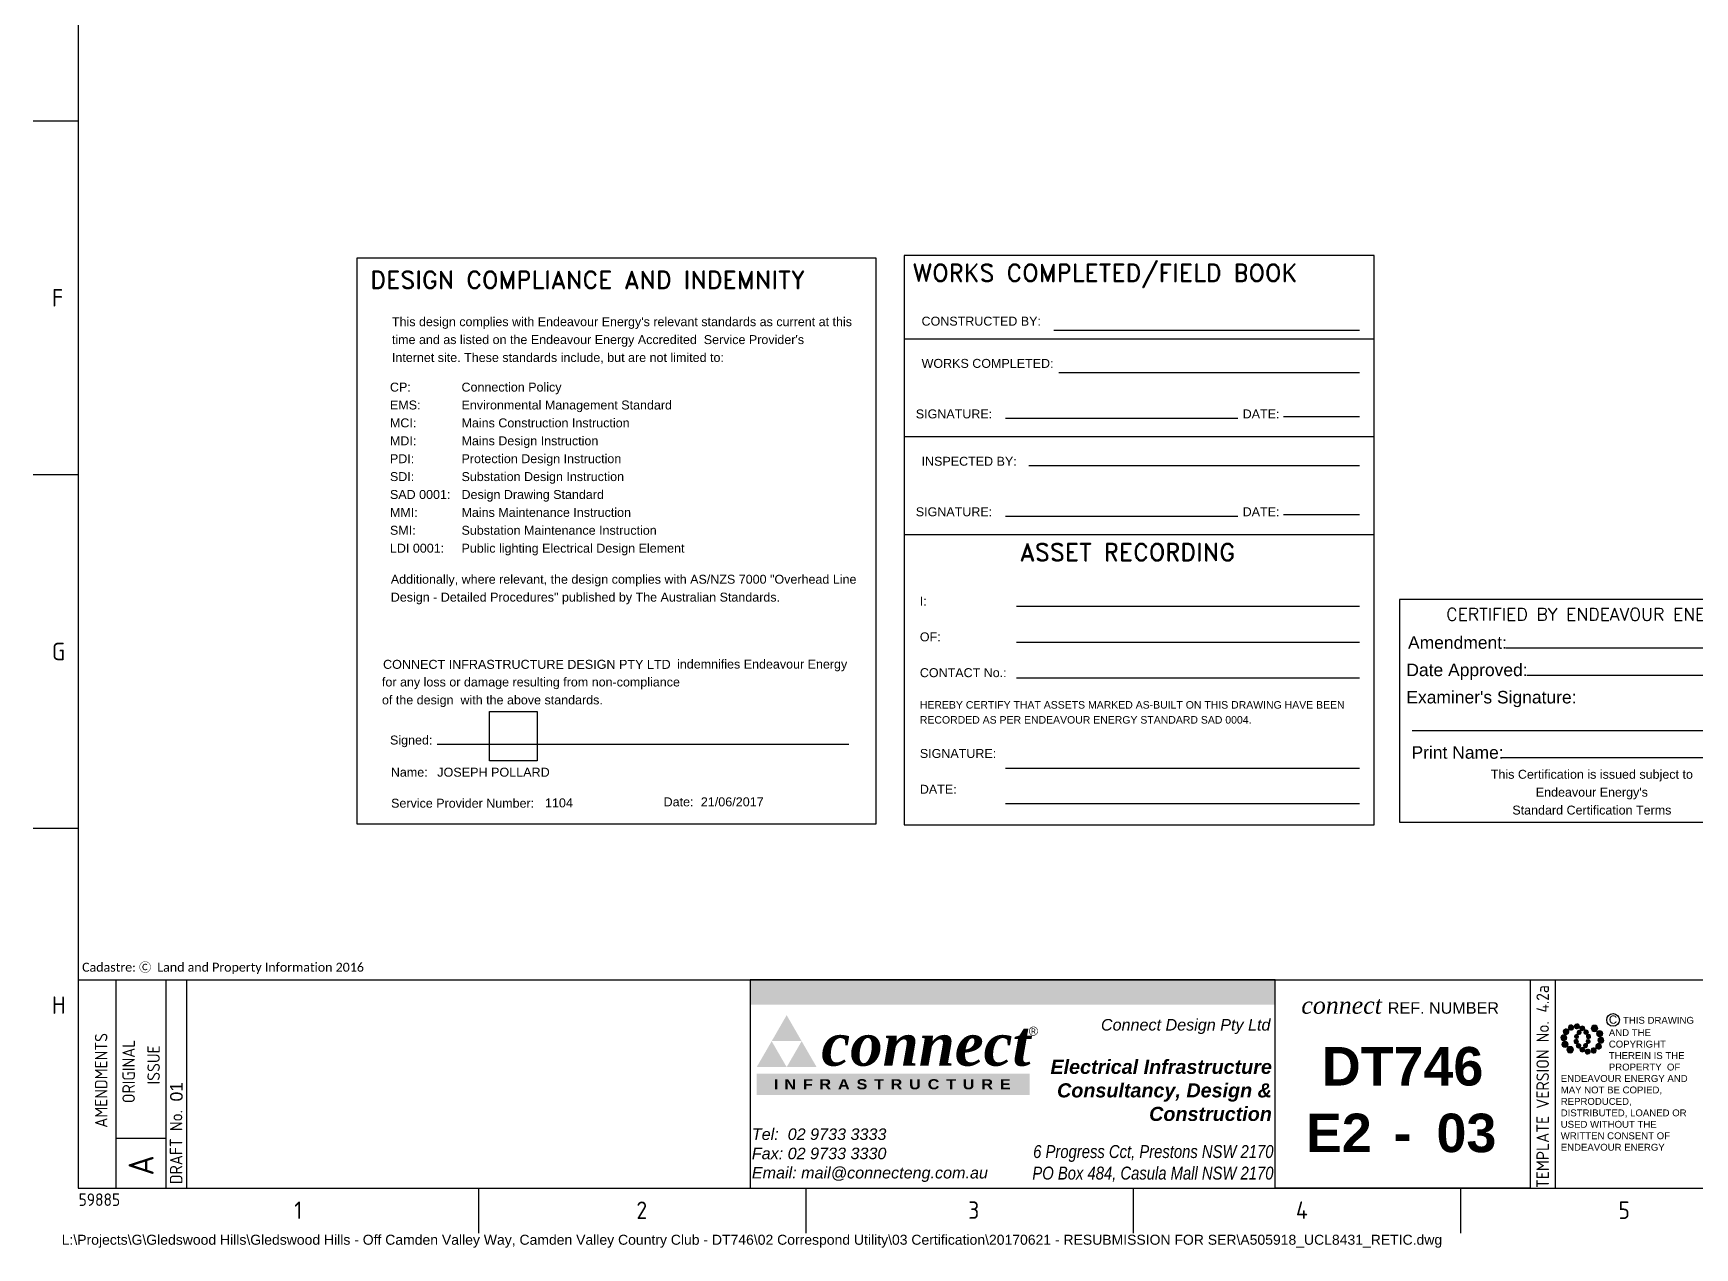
# Paper-space layout 'Sheet(2)' of a CAD drawing. Header units: metres, sheet in millimetres. Extents: x -18 to 816, y -3 to 586.
# Drawn here: x -17.6 to 314.9, y -3 to 240 of the extents above; entities that cross this region are included whole.
import ezdxf
from ezdxf.enums import TextEntityAlignment as Align

# ---------------------------------------------------------------- set-up
doc = ezdxf.new("R2010")
doc.units = ezdxf.units.M
doc.layers.get('0').update_dxf_attribs({"color": 6})
for name, color, linetype in [('_User Miscellaneous12', 7, 'Continuous'), ('Notes', 7, 'Continuous'), ('SupportsUG_SP_EXT', 7, 'Continuous')]:
    doc.layers.add(name, color=color, linetype=linetype)
doc.styles.add('ABlkR8pt', font='', dxfattribs={"height": 2.0202})
doc.styles.add('ANI10pt', font='ARIALNI.TTF', dxfattribs={"height": 2.5863})
doc.styles.add('AR07pt', font='arial.ttf', dxfattribs={"height": 1.7978})
doc.styles.add('AR09pt', font='arial.ttf', dxfattribs={"height": 2.3115})
doc.styles.add('ARB30pt', font='arialbd.ttf', dxfattribs={"height": 7.705})
doc.styles.add('ARBI11pt', font='arialbi.ttf', dxfattribs={"height": 2.8252})
doc.styles.add('ARI09pt', font='ariali.ttf', dxfattribs={"height": 2.3115})
doc.styles.add('ARIAL', font='arial.ttf', dxfattribs={"height": 2})
doc.styles.add('Elec', font='romand__.ttf')
doc.styles.add('iecISOCP', font='isocp.shx')
doc.styles.get("Standard").update_dxf_attribs({"font": 'arial.ttf'})
doc.styles.add('TNRBI36pt', font='timesbi.ttf', dxfattribs={"height": 8.601})
doc.styles.add('TNRI14pt', font='timesi.ttf', dxfattribs={"height": 3.4292})
doc.styles.get('ABlkR8pt').set_extended_font_data('Arial Black')
picture_1 = doc.add_image_def('image1.jpg', size_in_pixel=(208, 214))

# ---------------------------------------------------------------- blocks, each defined once
blk = doc.blocks.new('A$C30A46249')
at = {"color": 7, "lineweight": -3, "insert": (6.92, 4.97), "char_height": 1.79, "attachment_point": 7, "line_spacing_factor": 1.2}
blk.add_mtext('{\\fCalibri|b0|i0|c0|p34;\\C256;Cadastre: \\fMS Gothic|b0|i0|c128|p49;\\C250;\\c2236962;Ⓒ\\fMS Gothic|b0|i0|c0|p49; \\fCalibri|b0|i0|c0|p34;\\C256;Land and Property Information 2016}', dxfattribs=at)
blk = doc.blocks.new('EE_LOGO_SMALL')
at = {"layer": 'Notes'}
h = blk.add_hatch(color=256, dxfattribs=at)
edge = h.paths.add_edge_path()
edge.add_spline(control_points=[(-8.41, 1.95), (-9.16, 1.99), (-9.8, 1.42), (-9.84, 0.67), (-9.89, -0.07), (-9.31, -0.71), (-8.56, -0.75), (-7.82, -0.8), (-7.18, -0.23), (-7.14, 0.52), (-7.09, 1.27), (-7.66, 1.91), (-8.41, 1.95)], knot_values=[0, 0, 0, 0, 1, 1, 1, 2, 2, 2, 3, 3, 3, 4, 4, 4, 4], degree=3, periodic=0)
h = blk.add_hatch(color=256, dxfattribs=at)
edge = h.paths.add_edge_path()
edge.add_spline(control_points=[(-6.81, 4.47), (-7.42, 4.82), (-8.21, 4.62), (-8.57, 4), (-8.92, 3.39), (-8.72, 2.6), (-8.1, 2.25), (-7.49, 1.89), (-6.7, 2.09), (-6.34, 2.71), (-5.98, 3.32), (-6.19, 4.11), (-6.81, 4.47)], knot_values=[0, 0, 0, 0, 1, 1, 1, 2, 2, 2, 3, 3, 3, 4, 4, 4, 4], degree=3, periodic=0)
h = blk.add_hatch(color=256, dxfattribs=at)
edge = h.paths.add_edge_path()
edge.add_spline(control_points=[(-4.19, 5.89), (-4.56, 6.46), (-5.32, 6.62), (-5.88, 6.26), (-6.45, 5.89), (-6.61, 5.13), (-6.25, 4.56), (-5.88, 4), (-5.13, 3.83), (-4.56, 4.2), (-3.99, 4.56), (-3.82, 5.32), (-4.19, 5.89)], knot_values=[0, 0, 0, 0, 1, 1, 1, 2, 2, 2, 3, 3, 3, 4, 4, 4, 4], degree=3, periodic=0)
h = blk.add_hatch(color=256, dxfattribs=at)
edge = h.paths.add_edge_path()
edge.add_spline(control_points=[(-2.5, 2.07), (-3.02, 2.18), (-3.52, 1.86), (-3.63, 1.35), (-3.74, 0.84), (-3.41, 0.33), (-2.91, 0.22), (-2.39, 0.11), (-1.89, 0.43), (-1.78, 0.95), (-1.67, 1.46), (-1.99, 1.96), (-2.5, 2.07)], knot_values=[0, 0, 0, 0, 1, 1, 1, 2, 2, 2, 3, 3, 3, 4, 4, 4, 4], degree=3, periodic=0)
h = blk.add_hatch(color=256, dxfattribs=at)
edge = h.paths.add_edge_path()
edge.add_spline(control_points=[(-1.35, 5.88), (-1.41, 6.52), (-1.98, 6.98), (-2.62, 6.92), (-3.26, 6.85), (-3.72, 6.28), (-3.66, 5.65), (-3.6, 5.01), (-3.03, 4.54), (-2.39, 4.61), (-1.75, 4.67), (-1.28, 5.24), (-1.35, 5.88)], knot_values=[0, 0, 0, 0, 1, 1, 1, 2, 2, 2, 3, 3, 3, 4, 4, 4, 4], degree=3, periodic=0)
h = blk.add_hatch(color=256, dxfattribs=at)
edge = h.paths.add_edge_path()
edge.add_spline(control_points=[(1.01, 4.87), (1.01, 4.27), (0.53, 3.79), (-0.07, 3.79), (-0.67, 3.79), (-1.16, 4.27), (-1.16, 4.87), (-1.16, 5.47), (-0.67, 5.96), (-0.07, 5.96), (0.53, 5.96), (1.01, 5.47), (1.01, 4.87)], knot_values=[0, 0, 0, 0, 1, 1, 1, 2, 2, 2, 3, 3, 3, 4, 4, 4, 4], degree=3, periodic=0)
edge = h.paths.add_edge_path()
edge.add_spline(control_points=[(-1.36, 3.98), (-1.87, 4.09), (-2.38, 3.77), (-2.49, 3.26), (-2.6, 2.75), (-2.27, 2.24), (-1.76, 2.13), (-1.25, 2.02), (-0.75, 2.35), (-0.64, 2.86), (-0.53, 3.37), (-0.85, 3.87), (-1.36, 3.98)], knot_values=[0, 0, 0, 0, 1, 1, 1, 2, 2, 2, 3, 3, 3, 4, 4, 4, 4], degree=3, periodic=0)
h = blk.add_hatch(color=256, dxfattribs=at)
edge = h.paths.add_edge_path()
edge.add_spline(control_points=[(2.33, 2.37), (2.77, 2.76), (2.8, 3.42), (2.42, 3.85), (2.03, 4.29), (1.37, 4.32), (0.94, 3.94), (0.51, 3.55), (0.47, 2.89), (0.85, 2.46), (1.24, 2.03), (1.9, 1.99), (2.33, 2.37)], knot_values=[0, 0, 0, 0, 1, 1, 1, 2, 2, 2, 3, 3, 3, 4, 4, 4, 4], degree=3, periodic=0)
edge = h.paths.add_edge_path()
edge.add_spline(control_points=[(1.01, 4.87), (1.01, 4.27), (0.53, 3.79), (-0.07, 3.79), (-0.67, 3.79), (-1.16, 4.27), (-1.16, 4.87), (-1.16, 5.47), (-0.67, 5.96), (-0.07, 5.96), (0.53, 5.96), (1.01, 5.47), (1.01, 4.87)], knot_values=[0, 0, 0, 0, 1, 1, 1, 2, 2, 2, 3, 3, 3, 4, 4, 4, 4], degree=3, periodic=0)
h = blk.add_hatch(color=256, dxfattribs=at)
edge = h.paths.add_edge_path()
edge.add_spline(control_points=[(1.01, 4.87), (1.01, 4.27), (0.53, 3.79), (-0.07, 3.79), (-0.67, 3.79), (-1.16, 4.27), (-1.16, 4.87), (-1.16, 5.47), (-0.67, 5.96), (-0.07, 5.96), (0.53, 5.96), (1.01, 5.47), (1.01, 4.87)], knot_values=[0, 0, 0, 0, 1, 1, 1, 2, 2, 2, 3, 3, 3, 4, 4, 4, 4], degree=3, periodic=0)
edge = h.paths.add_edge_path(flags=16)
edge.add_spline(control_points=[(1.01, 4.87), (1.01, 4.27), (0.53, 3.79), (-0.07, 3.79), (-0.67, 3.79), (-1.16, 4.27), (-1.16, 4.87), (-1.16, 5.47), (-0.67, 5.96), (-0.07, 5.96), (0.53, 5.96), (1.01, 5.47), (1.01, 4.87)], knot_values=[0, 0, 0, 0, 1, 1, 1, 2, 2, 2, 3, 3, 3, 4, 4, 4, 4], degree=3, periodic=0)
h = blk.add_hatch(color=256, dxfattribs=at)
edge = h.paths.add_edge_path()
edge.add_spline(control_points=[(2.98, 0.19), (3.52, 0.33), (3.83, 0.88), (3.69, 1.41), (3.55, 1.94), (3.01, 2.26), (2.48, 2.12), (1.95, 1.98), (1.63, 1.43), (1.77, 0.9), (1.91, 0.37), (2.45, 0.05), (2.98, 0.19)], knot_values=[0, 0, 0, 0, 1, 1, 1, 2, 2, 2, 3, 3, 3, 4, 4, 4, 4], degree=3, periodic=0)
h = blk.add_hatch(color=256, dxfattribs=at)
edge = h.paths.add_edge_path()
edge.add_spline(control_points=[(6.99, 4.87), (6.99, 4.04), (6.32, 3.36), (5.48, 3.36), (4.65, 3.36), (3.97, 4.04), (3.97, 4.87), (3.97, 5.71), (4.65, 6.38), (5.48, 6.38), (6.32, 6.38), (6.99, 5.71), (6.99, 4.87)], knot_values=[0, 0, 0, 0, 1, 1, 1, 2, 2, 2, 3, 3, 3, 4, 4, 4, 4], degree=3, periodic=0)
h = blk.add_hatch(color=256, dxfattribs=at)
edge = h.paths.add_edge_path()
edge.add_spline(control_points=[(8.37, 1.14), (9.1, 1.46), (9.42, 2.3), (9.11, 3.02), (8.79, 3.74), (7.95, 4.07), (7.23, 3.75), (6.51, 3.43), (6.18, 2.59), (6.49, 1.87), (6.81, 1.15), (7.65, 0.82), (8.37, 1.14)], knot_values=[0, 0, 0, 0, 1, 1, 1, 2, 2, 2, 3, 3, 3, 4, 4, 4, 4], degree=3, periodic=0)
h = blk.add_hatch(color=256, dxfattribs=at)
edge = h.paths.add_edge_path()
edge.add_spline(control_points=[(8.27, -1.91), (9.01, -1.95), (9.65, -1.38), (9.69, -0.63), (9.74, 0.12), (9.17, 0.75), (8.42, 0.8), (7.67, 0.84), (7.03, 0.27), (6.99, -0.48), (6.95, -1.22), (7.52, -1.87), (8.27, -1.91)], knot_values=[0, 0, 0, 0, 1, 1, 1, 2, 2, 2, 3, 3, 3, 4, 4, 4, 4], degree=3, periodic=0)
h = blk.add_hatch(color=256, dxfattribs=at)
edge = h.paths.add_edge_path()
edge.add_spline(control_points=[(-8.52, -1.1), (-9.24, -1.42), (-9.57, -2.26), (-9.25, -2.98), (-8.94, -3.7), (-8.09, -4.03), (-7.37, -3.71), (-6.65, -3.39), (-6.33, -2.55), (-6.64, -1.83), (-6.96, -1.11), (-7.8, -0.78), (-8.52, -1.1)], knot_values=[0, 0, 0, 0, 1, 1, 1, 2, 2, 2, 3, 3, 3, 4, 4, 4, 4], degree=3, periodic=0)
h = blk.add_hatch(color=256, dxfattribs=at)
edge = h.paths.add_edge_path()
edge.add_spline(control_points=[(-7.14, -4.83), (-7.14, -4), (-6.46, -3.32), (-5.63, -3.32), (-4.8, -3.32), (-4.12, -4), (-4.12, -4.83), (-4.12, -5.67), (-4.8, -6.34), (-5.63, -6.34), (-6.46, -6.34), (-7.14, -5.67), (-7.14, -4.83)], knot_values=[0, 0, 0, 0, 1, 1, 1, 2, 2, 2, 3, 3, 3, 4, 4, 4, 4], degree=3, periodic=0)
h = blk.add_hatch(color=256, dxfattribs=at)
edge = h.paths.add_edge_path()
edge.add_spline(control_points=[(-3.13, -0.15), (-3.66, -0.29), (-3.98, -0.84), (-3.84, -1.37), (-3.7, -1.9), (-3.15, -2.22), (-2.62, -2.08), (-2.09, -1.94), (-1.78, -1.39), (-1.91, -0.86), (-2.06, -0.33), (-2.6, -0.01), (-3.13, -0.15)], knot_values=[0, 0, 0, 0, 1, 1, 1, 2, 2, 2, 3, 3, 3, 4, 4, 4, 4], degree=3, periodic=0)
h = blk.add_hatch(color=256, dxfattribs=at)
edge = h.paths.add_edge_path()
edge.add_spline(control_points=[(-2.48, -2.33), (-2.91, -2.72), (-2.95, -3.38), (-2.56, -3.81), (-2.18, -4.24), (-1.52, -4.28), (-1.08, -3.9), (-0.65, -3.51), (-0.62, -2.85), (-1, -2.42), (-1.39, -1.98), (-2.05, -1.95), (-2.48, -2.33)], knot_values=[0, 0, 0, 0, 1, 1, 1, 2, 2, 2, 3, 3, 3, 4, 4, 4, 4], degree=3, periodic=0)
h = blk.add_hatch(color=256, dxfattribs=at)
edge = h.paths.add_edge_path()
edge.add_spline(control_points=[(-1.16, -4.83), (-1.16, -4.23), (-0.67, -3.74), (-0.07, -3.74), (0.53, -3.74), (1.01, -4.23), (1.01, -4.83), (1.01, -5.43), (0.53, -5.92), (-0.07, -5.92), (-0.67, -5.92), (-1.16, -5.43), (-1.16, -4.83)], knot_values=[0, 0, 0, 0, 1, 1, 1, 2, 2, 2, 3, 3, 3, 4, 4, 4, 4], degree=3, periodic=0)
h = blk.add_hatch(color=256, dxfattribs=at)
edge = h.paths.add_edge_path()
edge.add_spline(control_points=[(1.22, -3.94), (1.73, -4.05), (2.23, -3.73), (2.34, -3.22), (2.45, -2.71), (2.13, -2.2), (1.62, -2.09), (1.11, -1.98), (0.6, -2.3), (0.49, -2.81), (0.38, -3.32), (0.71, -3.83), (1.22, -3.94)], knot_values=[0, 0, 0, 0, 1, 1, 1, 2, 2, 2, 3, 3, 3, 4, 4, 4, 4], degree=3, periodic=0)
h = blk.add_hatch(color=256, dxfattribs=at)
edge = h.paths.add_edge_path()
edge.add_spline(control_points=[(1.2, -5.84), (1.27, -6.47), (1.84, -6.94), (2.47, -6.87), (3.11, -6.81), (3.58, -6.24), (3.51, -5.6), (3.45, -4.96), (2.88, -4.5), (2.24, -4.56), (1.6, -4.63), (1.13, -5.2), (1.2, -5.84)], knot_values=[0, 0, 0, 0, 1, 1, 1, 2, 2, 2, 3, 3, 3, 4, 4, 4, 4], degree=3, periodic=0)
h = blk.add_hatch(color=256, dxfattribs=at)
edge = h.paths.add_edge_path()
edge.add_spline(control_points=[(2.36, -2.03), (2.87, -2.14), (3.37, -1.81), (3.48, -1.3), (3.59, -0.79), (3.27, -0.29), (2.76, -0.18), (2.25, -0.07), (1.74, -0.39), (1.63, -0.9), (1.52, -1.41), (1.85, -1.92), (2.36, -2.03)], knot_values=[0, 0, 0, 0, 1, 1, 1, 2, 2, 2, 3, 3, 3, 4, 4, 4, 4], degree=3, periodic=0)
h = blk.add_hatch(color=256, dxfattribs=at)
edge = h.paths.add_edge_path()
edge.add_spline(control_points=[(4.05, -5.84), (4.41, -6.41), (5.17, -6.58), (5.73, -6.21), (6.3, -5.85), (6.46, -5.09), (6.1, -4.52), (5.73, -3.95), (4.98, -3.79), (4.41, -4.16), (3.84, -4.52), (3.68, -5.28), (4.05, -5.84)], knot_values=[0, 0, 0, 0, 1, 1, 1, 2, 2, 2, 3, 3, 3, 4, 4, 4, 4], degree=3, periodic=0)
h = blk.add_hatch(color=256, dxfattribs=at)
edge = h.paths.add_edge_path()
edge.add_spline(control_points=[(6.66, -4.43), (7.27, -4.78), (8.06, -4.58), (8.42, -3.96), (8.78, -3.35), (8.57, -2.56), (7.96, -2.2), (7.34, -1.84), (6.55, -2.05), (6.2, -2.66), (5.84, -3.28), (6.04, -4.07), (6.66, -4.43)], knot_values=[0, 0, 0, 0, 1, 1, 1, 2, 2, 2, 3, 3, 3, 4, 4, 4, 4], degree=3, periodic=0)
at = {"layer": 'Notes', "lineweight": 0}
for points in [[(1.85, 2.13), (1.85, 2.13)], [(-1.99, -2.08), (-1.99, -2.08)]]:
    blk.add_lwpolyline(points, dxfattribs=at)
for points in [[(-8.41, 1.95), (-9.16, 1.99), (-9.8, 1.42), (-9.84, 0.67), (-9.89, -0.07), (-9.31, -0.71), (-8.56, -0.75), (-7.82, -0.8), (-7.18, -0.23), (-7.14, 0.52), (-7.09, 1.27), (-7.66, 1.91), (-8.41, 1.95)], [(-6.81, 4.47), (-7.42, 4.82), (-8.21, 4.62), (-8.57, 4), (-8.92, 3.39), (-8.72, 2.6), (-8.1, 2.25), (-7.49, 1.89), (-6.7, 2.09), (-6.34, 2.71), (-5.98, 3.32), (-6.19, 4.11), (-6.81, 4.47)], [(-4.19, 5.89), (-4.56, 6.46), (-5.32, 6.62), (-5.88, 6.26), (-6.45, 5.89), (-6.61, 5.13), (-6.25, 4.56), (-5.88, 4), (-5.13, 3.83), (-4.56, 4.2), (-3.99, 4.56), (-3.82, 5.32), (-4.19, 5.89)], [(-2.5, 2.07), (-3.02, 2.18), (-3.52, 1.86), (-3.63, 1.35), (-3.74, 0.84), (-3.41, 0.33), (-2.91, 0.22), (-2.39, 0.11), (-1.89, 0.43), (-1.78, 0.95), (-1.67, 1.46), (-1.99, 1.96), (-2.5, 2.07)], [(-1.35, 5.88), (-1.41, 6.52), (-1.98, 6.98), (-2.62, 6.92), (-3.26, 6.85), (-3.72, 6.28), (-3.66, 5.65), (-3.6, 5.01), (-3.03, 4.54), (-2.39, 4.61), (-1.75, 4.67), (-1.28, 5.24), (-1.35, 5.88)], [(-1.36, 3.98), (-1.87, 4.09), (-2.38, 3.77), (-2.49, 3.26), (-2.6, 2.75), (-2.27, 2.24), (-1.76, 2.13), (-1.25, 2.02), (-0.75, 2.35), (-0.64, 2.86), (-0.53, 3.37), (-0.85, 3.87), (-1.36, 3.98)], [(1.01, 4.87), (1.01, 4.27), (0.53, 3.79), (-0.07, 3.79), (-0.67, 3.79), (-1.16, 4.27), (-1.16, 4.87), (-1.16, 5.47), (-0.67, 5.96), (-0.07, 5.96), (0.53, 5.96), (1.01, 5.47), (1.01, 4.87)], [(1.01, 4.87), (1.01, 4.27), (0.53, 3.79), (-0.07, 3.79), (-0.67, 3.79), (-1.16, 4.27), (-1.16, 4.87), (-1.16, 5.47), (-0.67, 5.96), (-0.07, 5.96), (0.53, 5.96), (1.01, 5.47), (1.01, 4.87)], [(2.33, 2.37), (2.77, 2.76), (2.8, 3.42), (2.42, 3.85), (2.03, 4.29), (1.37, 4.32), (0.94, 3.94), (0.51, 3.55), (0.47, 2.89), (0.85, 2.46), (1.24, 2.03), (1.9, 1.99), (2.33, 2.37)], [(2.98, 0.19), (3.52, 0.33), (3.83, 0.88), (3.69, 1.41), (3.55, 1.94), (3.01, 2.26), (2.48, 2.12), (1.95, 1.98), (1.63, 1.43), (1.77, 0.9), (1.91, 0.37), (2.45, 0.05), (2.98, 0.19)], [(6.99, 4.87), (6.99, 4.04), (6.32, 3.36), (5.48, 3.36), (4.65, 3.36), (3.97, 4.04), (3.97, 4.87), (3.97, 5.71), (4.65, 6.38), (5.48, 6.38), (6.32, 6.38), (6.99, 5.71), (6.99, 4.87)], [(8.37, 1.14), (9.1, 1.46), (9.42, 2.3), (9.11, 3.02), (8.79, 3.74), (7.95, 4.07), (7.23, 3.75), (6.51, 3.43), (6.18, 2.59), (6.49, 1.87), (6.81, 1.15), (7.65, 0.82), (8.37, 1.14)], [(8.27, -1.91), (9.01, -1.95), (9.65, -1.38), (9.69, -0.63), (9.74, 0.12), (9.17, 0.75), (8.42, 0.8), (7.67, 0.84), (7.03, 0.27), (6.99, -0.48), (6.95, -1.22), (7.52, -1.87), (8.27, -1.91)], [(-8.52, -1.1), (-9.24, -1.42), (-9.57, -2.26), (-9.25, -2.98), (-8.94, -3.7), (-8.09, -4.03), (-7.37, -3.71), (-6.65, -3.39), (-6.33, -2.55), (-6.64, -1.83), (-6.96, -1.11), (-7.8, -0.78), (-8.52, -1.1)], [(-7.14, -4.83), (-7.14, -4), (-6.46, -3.32), (-5.63, -3.32), (-4.8, -3.32), (-4.12, -4), (-4.12, -4.83), (-4.12, -5.67), (-4.8, -6.34), (-5.63, -6.34), (-6.46, -6.34), (-7.14, -5.67), (-7.14, -4.83)], [(-3.13, -0.15), (-3.66, -0.29), (-3.98, -0.84), (-3.84, -1.37), (-3.7, -1.9), (-3.15, -2.22), (-2.62, -2.08), (-2.09, -1.94), (-1.78, -1.39), (-1.91, -0.86), (-2.06, -0.33), (-2.6, -0.01), (-3.13, -0.15)], [(-2.48, -2.33), (-2.91, -2.72), (-2.95, -3.38), (-2.56, -3.81), (-2.18, -4.24), (-1.52, -4.28), (-1.08, -3.9), (-0.65, -3.51), (-0.62, -2.85), (-1, -2.42), (-1.39, -1.98), (-2.05, -1.95), (-2.48, -2.33)], [(-1.16, -4.83), (-1.16, -4.23), (-0.67, -3.74), (-0.07, -3.74), (0.53, -3.74), (1.01, -4.23), (1.01, -4.83), (1.01, -5.43), (0.53, -5.92), (-0.07, -5.92), (-0.67, -5.92), (-1.16, -5.43), (-1.16, -4.83)], [(1.22, -3.94), (1.73, -4.05), (2.23, -3.73), (2.34, -3.22), (2.45, -2.71), (2.13, -2.2), (1.62, -2.09), (1.11, -1.98), (0.6, -2.3), (0.49, -2.81), (0.38, -3.32), (0.71, -3.83), (1.22, -3.94)], [(1.2, -5.84), (1.27, -6.47), (1.84, -6.94), (2.47, -6.87), (3.11, -6.81), (3.58, -6.24), (3.51, -5.6), (3.45, -4.96), (2.88, -4.5), (2.24, -4.56), (1.6, -4.63), (1.13, -5.2), (1.2, -5.84)], [(2.36, -2.03), (2.87, -2.14), (3.37, -1.81), (3.48, -1.3), (3.59, -0.79), (3.27, -0.29), (2.76, -0.18), (2.25, -0.07), (1.74, -0.39), (1.63, -0.9), (1.52, -1.41), (1.85, -1.92), (2.36, -2.03)], [(4.05, -5.84), (4.41, -6.41), (5.17, -6.58), (5.73, -6.21), (6.3, -5.85), (6.46, -5.09), (6.1, -4.52), (5.73, -3.95), (4.98, -3.79), (4.41, -4.16), (3.84, -4.52), (3.68, -5.28), (4.05, -5.84)], [(6.66, -4.43), (7.27, -4.78), (8.06, -4.58), (8.42, -3.96), (8.78, -3.35), (8.57, -2.56), (7.96, -2.2), (7.34, -1.84), (6.55, -2.05), (6.2, -2.66), (5.84, -3.28), (6.04, -4.07), (6.66, -4.43)]]:
    blk.add_open_spline(points, degree=3, knots=[0, 0, 0, 0, 1, 1, 1, 2, 2, 2, 3, 3, 3, 4, 4, 4, 4], dxfattribs=at)
blk = doc.blocks.new('EE_COPYRIGHT_A1')
at = {"layer": 'Notes'}
blk.add_circle((9.53, -0.82), 1.15, dxfattribs=at)
at = {"xscale": 0.4, "yscale": 0.4, "zscale": 0.4}
blk.add_blockref('EE_LOGO_SMALL', (3.96, -4.29), dxfattribs=at)
at = {"layer": 'Notes', "insert": (0, 0), "char_height": 1.25, "width": 24.1208, "attachment_point": 1, "style": 'ARIAL'}
blk.add_mtext('\\pt8.75;               ^I{\\H1.2x;C } THIS DRAWING\\P\\pi-8.75,l8.75,t8.75,20;       ^IAND THE ^I\\P\\pi0,t8.75;COPYRIGHT\\P\\pi-8.75,t1.25,8.75;^I^ITHEREIN IS THE PROPERTY  OF \\P\\pi0,l0,t1.25;ENDEAVOUR ENERGY AND MAY NOT BE COPIED, REPRODUCED, DISTRIBUTED, LOANED OR USED WITHOUT THE WRITTEN CONSENT OF ENDEAVOUR ENERGY', dxfattribs=at)
blk = doc.blocks.new('A1_FRAME_TITLE')
at = {"layer": 'Notes', "linetype": 'Continuous'}
for p, q in [((9, 574.39), (9, 5.97)), ((9, 219.43), (0, 219.43)), ((9, 148.68), (0, 148.68)), ((9, 77.93), (0, 77.93)), ((16.59, 5.97), (16.59, 47.62)), ((26.59, 5.97), (26.59, 47.62)), ((30.74, 5.98), (30.74, 47.62)), ((299.54, 47.62), (299.54, 5.97)), ((304.54, 47.62), (304.54, 5.97)), ((16.59, 15.97), (26.59, 15.97)), ((89.14, -3.03), (89.14, 5.97)), ((154.65, -3.03), (154.65, 5.97)), ((220.16, -3.03), (220.16, 5.97)), ((285.67, -3.03), (285.67, 5.97))]:
    blk.add_line(p, q, dxfattribs=at)
at = {"layer": 'Notes', "linetype": 'Continuous', "flags": 128}
for points in [[(9, 47.62), (123.8, 47.62)], [(123.8, 47.62), (824.37, 47.62)], [(9, 5.97), (123.8, 5.97)], [(123.8, 5.97), (824.37, 5.97)]]:
    blk.add_lwpolyline(points, dxfattribs=at)
at = {"layer": 'Notes', "xscale": 1.1, "yscale": 1.1, "zscale": 1.1}
blk.add_blockref('EE_COPYRIGHT_A1', (305.65, 40.49), dxfattribs=at)
at = {"layer": 'Notes', "style": 'iecISOCP'}
for s, p in [('F', (3.74, 182.31)), ('G', (3.74, 111.56)), ('H', (3.74, 40.81)), ('1', (52.24, -0.22)), ('2', (120.7, -0.22)), ('3', (187.09, -0.2)), ('4', (252.67, -0.22)), ('5', (317.21, -0.22))]:
    blk.add_text(s, height=3.5, dxfattribs=at).set_placement(p)
for s, height, p in [('AMENDMENTS', 2.5, (14.84, 18.02)), ('ORIGINAL', 2.5, (20.34, 22.94)), ('ISSUE', 2.5, (25.34, 26.69)), ('DRAFT No.', 2.5, (29.84, 6.74)), ('A', 5, (24.09, 8.47))]:
    blk.add_text(s, height=height, rotation=90, dxfattribs=at).set_placement(p)
blk.add_text('TEMPLATE VERSION No.', height=2.5, rotation=90, dxfattribs=at).set_placement((302.04, 5.97), align=Align.MIDDLE_LEFT)
at = {"layer": 'Notes', "style": 'iecISOCP', "flags": 8}
blk.add_attdef('VERSION_NO', text='', height=2.5, rotation=90, dxfattribs=at).set_placement((302.04, 43.81), align=Align.MIDDLE_CENTER)
at = {"layer": 'Notes'}
blk.add_attdef('DRAFT_NUM', (29.9, 23.29), '', height=2.5, rotation=90, dxfattribs=at)
at = {"layer": 'Notes', "style": 'iecISOCP'}
for tag, p in [('CAP_NO', (513.19, 43.46)), ('IE_NUM', (513.05, 37.81)), ('REF_No_1', (335.24, 32.31)), ('REF_1', (362.52, 32.31)), ('GEN_WO', (441.71, 31.76)), ('HV_SWITCH', (513.46, 32.16)), ('REF_No_2', (335.24, 26.31)), ('REF_2', (362.52, 26.31)), ('OH_WO', (441.71, 25.81)), ('UBD_REF', (513.05, 25.83)), ('REF_No_3', (335.24, 20.31)), ('REF_3', (362.52, 20.31)), ('UG_WO', (441.71, 20.05)), ('GIS_MAP_No', (513.05, 20.04)), ('REF_No_4', (335.24, 14.31)), ('REF_4', (362.52, 14.31)), ('HV_OP_DIAG', (513.33, 14.2)), ('SUB_WO', (441.71, 13.81)), ('LGA', (512.95, 7.78)), ('ExportID', (9.08, 2.39))]:
    blk.add_attdef(tag, p, '', height=2.5, dxfattribs=at)
for tag, height, p in [('T1', 3.5, (684.37, 39.47)), ('T2', 3.5, (684.37, 34.35)), ('scale', 2.5, (567.76, 33.27)), ('T3', 3.5, (684.37, 28.92)), ('DRAWN', 2.5, (567.76, 24.93)), ('T4', 3.5, (684.37, 23.66)), ('T5', 3.5, (684.37, 18.23)), ('REV', 5, (820.05, 17.1)), ('DATE', 2.5, (567.76, 16.88)), ('T6', 3.5, (684.37, 12.97)), ('CHD', 2.5, (567.76, 8.37)), ('DESIGN', 2.5, (605.62, 9.15))]:
    blk.add_attdef(tag, text='', height=height, dxfattribs=at).set_placement(p, align=Align.CENTER)
blk.add_attdef('NUM', text='', height=7, dxfattribs=at).set_placement((792.37, 20.12), align=Align.MIDDLE_CENTER)
for tag, p in [('NS', (790.71, 8.12)), ('SHTS', (805.41, 8.12))]:
    blk.add_attdef(tag, text='', height=2.5, dxfattribs=at).set_placement(p, align=Align.MIDDLE)
at = {"layer": 'Notes', "style": 'iecISOCP', "flags": 1}
for tag, p in [('ProjectType', (14.17, -26.8)), ('ProjectNumber', (23.56, -26.82)), ('DrawingNumber', (35.51, -26.8)), ('ProjectDescription', (47.56, -26.83)), ('ExportDate', (60.28, -26.79)), ('ExportUserName', (69.15, -26.8)), ('DesignerCompanyName', (81.48, -26.79)), ('ExportAreaOfInterest', (97.1, -26.81)), ('GIS_SUCCESS', (112, -26.78)), ('CAD_SUCCESS', (121.79, -26.78)), ('DEPOTCODE', (132.11, -26.88)), ('ExportCategories', (140.08, -26.8)), ('Comments', (154.38, -26.88))]:
    blk.add_attdef(tag, p, '', height=1, dxfattribs=at)
blk = doc.blocks.new('Logo_Connect_EE')
at = {"true_color": 0x800000}
for points in [[(-51.05, -5), (-51.05, 0), (-156.05, 0), (-156.05, -5)], [(-100.16, -23.03), (-100.16, -18.76), (-154.78, -18.76), (-154.78, -23.03)]]:
    blk.add_hatch(color=16, dxfattribs=at).paths.add_polyline_path(points)
h = blk.add_hatch(color=16, dxfattribs=at)
h.paths.add_polyline_path([(-148.78, -17.46), (-151.78, -12.27), (-154.78, -17.46)])
h.paths.add_polyline_path([(-145.78, -12.27), (-148.78, -7.07), (-151.78, -12.27)])
h.paths.add_polyline_path([(-145.78, -12.27), (-148.78, -17.46), (-142.78, -17.46)])
for points in [[(-156.05, -41.65), (-51.05, -41.65), (-51.05, 0), (-156.05, 0)], [(-51.05, 0), (0, 0), (0, -41.65), (-51.05, -41.65)]]:
    blk.add_lwpolyline(points, close=True)
for s, insert, char_height, width, attachment_point, style in [('{\\C14;\\c128;connect}', (-29.68, -5.1), 3.4292, 16.0383, 6, 'TNRI14pt'), ('{\\C7;REF. NUMBER}', (-28.49, -5.64), 2.3115, 24.0362, 4, 'AR09pt'), ('{\\C16;\\c128;connect}', (-141.84, -12.95), 8.601, 39.6365, 4, 'TNRBI36pt'), ('{\\C16;\\c128;®}', (-99.4, -10.27), 1.7978, 3.2698, 5, 'AR07pt'), ('Connect Design Pty Ltd', (-51.97, -9.34), 2.3115, 39.4211, 6, 'ARI09pt'), ('Electrical Infrastructure Consultancy, Design & Construction', (-51.69, -22.13), 2.8252, 44.7278, 6, 'ARBI11pt'), ('{\\T1.15;\\C7;\\c16777215;I N F R A S T R U C T U R E}', (-127.47, -20.9), 2.0202, 49.5146, 5, 'ABlkR8pt'), ('Tel:  02 9733 3333\\PFax: 02 9733 3330\\PEmail: mail@connecteng.com.au', (-155.75, -40.44), 2.3115, 47.3811, 7, 'ARI09pt'), ('6 Progress Cct, Prestons NSW 2170\\PPO Box 484, Casula Mall NSW 2170', (-51.37, -40.44), 2.5863, 57.1395, 9, 'ANI10pt'), ('-', (-25.53, -30.62), 7.71, 3.5845, 5, 'ARB30pt')]:
    blk.add_mtext(s, dxfattribs=dict(insert=insert, char_height=char_height, width=width, attachment_point=attachment_point, style=style))
at = {"style": 'ARB30pt'}
for tag, p in [('CONNECT_REF', (-25.53, -17.29)), ('CONNECT_SHEETREF', (-38.29, -30.62)), ('CONNECT_REV_NUM', (-12.76, -30.62))]:
    blk.add_attdef(tag, text='', height=7.71, dxfattribs=at).set_placement(p, align=Align.MIDDLE_CENTER)
blk = doc.blocks.new('NOTE_CERTIFIED-BY-IE')
at = {"color": 7, "linetype": 'Continuous', "lineweight": -3}
for p, q in [((21.25, 34.9), (73.15, 34.9)), ((25.46, 29.41), (73.15, 29.41)), ((2.51, 18.32), (73.15, 18.32)), ((20.45, 12.96), (73.15, 12.96))]:
    blk.add_line(p, q, dxfattribs=at)
blk.add_lwpolyline([(0, 0), (76.98, 0), (76.98, 44.52), (0, 44.52)], close=True)
at = {"color": 7, "lineweight": -3, "style": 'Elec'}
blk.add_text('CERTIFIED BY ENDEAVOUR ENERGY', height=2.52, dxfattribs=at).set_placement((38.51, 41.58), align=Align.MIDDLE_CENTER)
at = {"color": 7, "lineweight": -3}
for s, p in [('Amendment:', (1.7, 35.94)), ('Date Approved:', (1.37, 30.47)), ("Examiner's Signature:", (1.37, 25.01))]:
    blk.add_text(s, height=2.5, dxfattribs=at).set_placement(p, align=Align.MIDDLE_LEFT)
blk.add_text('Print Name:', height=2.5, dxfattribs=at).set_placement((2.4, 11.95), align=Align.BOTTOM_LEFT)
at = {"color": 7, "lineweight": -3, "insert": (38.49, 5.99), "char_height": 1.79, "attachment_point": 5, "line_spacing_factor": 1.2}
blk.add_mtext("This Certification is issued subject to \\PEndeavour Energy's \\PStandard Certification Terms", dxfattribs=at)
at = {"color": 7, "lineweight": -3, "flags": 4}
for tag, p in [('AMENDMENT', (21.25, 34.9)), ('DATE_APPROVED', (25.46, 29.41)), ('PRINT_NAME', (20.45, 12.96))]:
    blk.add_attdef(tag, p, '', height=2.5, dxfattribs=at)
blk = doc.blocks.new('NOTE_DESIGN-COMPLIANCE')
blk.add_line((16, 16.01), (98.33, 16.01))
blk.add_lwpolyline([(0, 113.3), (103.74, 113.3), (103.74, 0), (0, 0)], close=True)
at = {"color": 7, "lineweight": -3, "style": 'Elec'}
blk.add_text('DESIGN COMPLIANCE AND INDEMNITY', height=3.5, dxfattribs=at).set_placement((2.6, 106.13), align=Align.BOTTOM_LEFT)
at = {"color": 7, "lineweight": -3}
for s, p in [('Signed:', (6.54, 17.75)), ('Name:', (6.71, 11.32)), ('Service Provider Number:', (6.76, 5.11)), ('Date: ', (61.29, 5.38))]:
    blk.add_text(s, height=1.79, dxfattribs=at).set_placement(p, align=Align.TOP_LEFT)
at = {"color": 7, "lineweight": -3, "char_height": 1.79, "line_spacing_factor": 1.2}
for s, insert, attachment_point in [("This design complies with Endeavour Energy's relevant standards as current at this \\Ptime and as listed on the Endeavour Energy Accredited  Service Provider's\\PInternet site. These standards include, but are not limited to:", (6.92, 92.16), 7), ('CP:^I^IConnection Policy\\PEMS:^I^IEnvironmental Management Standard\\PMCI:^I^IMains Construction Instruction\\PMDI:^I^IMains Design Instruction\\PPDI:^I^IProtection Design Instruction\\PSDI:^I^ISubstation Design Instruction\\PSAD 0001:^IDesign Drawing Standard\\PMMI:^I^IMains Maintenance Instruction\\PSMI:^I^ISubstation Maintenance Instruction\\PLDI 0001:^IPublic lighting Electrical Design Element ', (6.53, 88.36), 1), ('\\PAdditionally, where relevant, the design complies with AS/NZS 7000 "Overhead Line\\PDesign - Detailed Procedures" published by The Australian Standards.', (6.7, 53.5), 1), ('                                                                                     indemnifies Endeavour Energy \\Pfor any loss or damage resulting from non-compliance \\Pof the design  with the above standards.', (4.93, 32.94), 1)]:
    blk.add_mtext(s, dxfattribs=dict(at, insert=insert, attachment_point=attachment_point))
at = {"ltscale": 0.5}
for tag, p in [('COMPANYNAME', (5.15, 31.1)), ('NAME', (16, 9.52)), ('SPN', (37.54, 3.38)), ('DATE', (68.73, 3.59))]:
    blk.add_attdef(tag, p, '', height=1.8, dxfattribs=at)
image = blk.add_image(picture_1, insert=(26.42, 12.72), size_in_units=(9.59, 9.87))
image.dxf.flags = 7
blk = doc.blocks.new('NOTE_WORKS-COMPLETED')
at = {"lineweight": -3}
for p, q in [((94.11, 97.2), (0, 97.2)), ((94.11, 77.62), (0, 77.62)), ((93.87, 58.03), (0, 58.03))]:
    blk.add_line(p, q, dxfattribs=at)
at = {"color": 7, "linetype": 'Continuous', "lineweight": -3}
for p, q in [((30, 99), (91.13, 99)), ((31, 90.55), (91.13, 90.55)), ((20.3, 81.37), (66.83, 81.37)), ((75.92, 81.71), (91.13, 81.71)), ((25, 71.88), (91.13, 71.88)), ((20.3, 61.78), (66.83, 61.78)), ((75.92, 62.13), (91.13, 62.13)), ((22.5, 43.79), (91.13, 43.79)), ((22.5, 36.59), (91.13, 36.59)), ((22.5, 29.42), (91.13, 29.42)), ((20.3, 11.37), (91.13, 11.37)), ((20.3, 4.28), (91.13, 4.28))]:
    blk.add_line(p, q, dxfattribs=at)
at = {"lineweight": -3}
blk.add_lwpolyline([(0, 0), (94.11, 0), (94.11, 113.95), (0, 113.95)], close=True, dxfattribs=at)
at = {"color": 7, "lineweight": -3, "style": 'Elec'}
blk.add_text('WORKS COMPLETED/FIELD BOOK', height=3.5, dxfattribs=at).set_placement((1.75, 110.45), align=Align.MIDDLE_LEFT)
at = {"color": 7, "lineweight": -3}
for s, p in [('CONSTRUCTED BY:', (3.51, 100.79)), ('WORKS COMPLETED:', (3.52, 92.34)), ('INSPECTED BY:', (3.52, 72.76))]:
    blk.add_text(s, height=1.79, dxfattribs=at).set_placement(p, align=Align.MIDDLE_LEFT)
for s, p in [('SIGNATURE:', (10, 82.23)), ('DATE:', (71.45, 82.23)), ('SIGNATURE:', (10, 62.65)), ('DATE:', (71.45, 62.65))]:
    blk.add_text(s, height=1.79, dxfattribs=at).set_placement(p, align=Align.MIDDLE_CENTER)
at = {"color": 7, "lineweight": -3, "style": 'Elec'}
blk.add_text('ASSET RECORDING', height=3.5, dxfattribs=at).set_placement((23.19, 56.32), align=Align.TOP_LEFT)
at = {"color": 7, "lineweight": -3, "insert": (3.17, 45.68), "char_height": 1.79, "width": 89.6105, "attachment_point": 1, "line_spacing_factor": 1.2}
blk.add_mtext('I:\\P\\POF:\\P\\PCONTACT No.:\\P{\\H0.83799x;\\PHEREBY CERTIFY THAT ASSETS MARKED AS-BUILT ON THIS DRAWING HAVE BEEN\\PRECORDED AS PER ENDEAVOUR ENERGY STANDARD SAD 0004.}\\P\\PSIGNATURE:\\P\\PDATE:', dxfattribs=at)
at = {"color": 7, "lineweight": -3}
for tag, p in [('CONSTRUCTEDBY', (32.92, 99.87)), ('WORKSCOMPLETED', (32.93, 91.44)), ('SIGNATURE', (23.86, 81.87)), ('DATE', (77.31, 82.21)), ('INSPECTEDBY', (25.68, 72.38)), ('SIGNATURE', (24.59, 62.28)), ('DATE', (77.75, 62.63)), ('ASSETRECORD', (28.77, 44.53)), ('ASSETRECORDOF', (28.5, 37.33)), ('CONTACTNO', (28.5, 30.15)), ('SIGNATURE', (31.79, 12.95)), ('DATE', (32, 5.02))]:
    blk.add_attdef(tag, p, '', height=1.79, dxfattribs=at)

psp = doc.layouts.new('Sheet(2)')

# ---------------------------------------------------------------- block references
at = {"layer": 'Notes', "color": 0, "lineweight": -3}
psp.add_blockref('NOTE_DESIGN-COMPLIANCE', (47.25, 81.69), dxfattribs=at).add_auto_attribs({'DATE': '21/06/2017', 'SPN': '1104', 'NAME': 'JOSEPH POLLARD', 'COMPANYNAME': 'CONNECT INFRASTRUCTURE DESIGN PTY LTD'})
at = {"layer": 'Notes'}
for name, p in [('NOTE_WORKS-COMPLETED', (156.64, 81.56)), ('NOTE_CERTIFIED-BY-IE', (255.79, 82.11)), ('A$C30A46249', (-14.74, 46.78))]:
    psp.add_blockref(name, p, dxfattribs=at)
psp.add_blockref('Logo_Connect_EE', (281.94, 50.57), dxfattribs=at).add_auto_attribs({'CONNECT_REF': 'DT746', 'CONNECT_SHEETREF': 'E2', 'CONNECT_REV_NUM': '03'})
at = {"layer": 'SupportsUG_SP_EXT'}
ref = psp.add_blockref('A1_FRAME_TITLE', (-17.6, 2.95), dxfattribs=at)
ref.add_attrib('ExportID', '59885', (-8.52, 5.34), dxfattribs={"layer": 'Notes', "height": 2.5, "style": 'iecISOCP'})
ref.add_attrib('VERSION_NO', '4.2a', dxfattribs={"layer": 'Notes', "height": 2.5, "rotation": 90, "style": 'iecISOCP'}).set_placement((284.44, 46.76), align=Align.MIDDLE_CENTER)
ref.add_attrib('DRAFT_NUM', '01', (12.3, 26.24), dxfattribs={"layer": 'Notes', "height": 2.5, "rotation": 90})

# ---------------------------------------------------------------- texts
at = {"layer": '_User Miscellaneous12', "insert": (-11.9, -0.43), "char_height": 2, "attachment_point": 1}
psp.add_mtext('{\\C251;L:\\\\Projects\\\\G\\\\Gledswood Hills\\\\Gledswood Hills - Off Camden Valley Way, Camden Valley Country Club - DT746\\\\02 Correspond Utility\\\\03 Certification\\\\20170621 - RESUBMISSION FOR SER\\\\A505918_UCL8431_RETIC.dwg}', dxfattribs=at)

doc.saveas('drawing.dxf')
